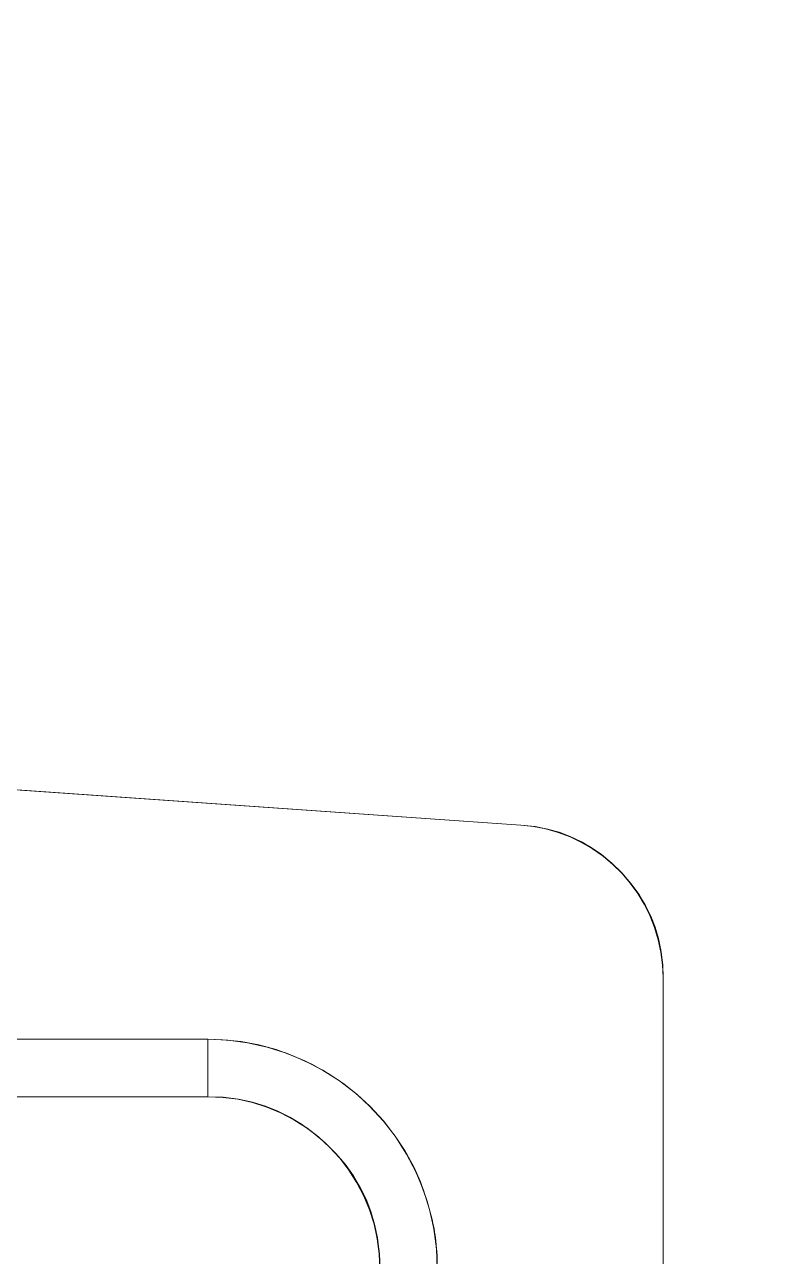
# Model space of a CAD drawing. Header units: millimetres. Extents: x -5968 to 8419, y -11886 to 221.
# Drawn here: x -5576 to -5566.09, y -11249.1 to -11232.99 of the extents above; entities that cross this region are included whole.
import ezdxf

# ---------------------------------------------------------------- set-up
doc = ezdxf.new("R2010")
doc.units = ezdxf.units.MM
doc.header["$LTSCALE"] = 20
doc.layers.add('Beschläge', color=7, linetype='Continuous')
doc.layers.add('Innenausbau_Konstruktion', color=7, linetype='Continuous')

msp = doc.modelspace()

# ---------------------------------------------------------------- linework, layer by layer
at = {"layer": 'Beschläge', "color": 7, "linetype": 'Continuous', "lineweight": 9, "transparency": 33554687}
for points in [[(-5582.36, -11242.56, 3091.609), (-5569.52, -11243.458, 3091.609), (-5569.52, -11243.458, 3090.109), (-5582.36, -11242.56, 3090.109)], [(-5582.358, -11242.56, 3559.609), (-5569.518, -11243.458, 3559.609), (-5569.518, -11243.458, 3558.109), (-5582.358, -11242.56, 3558.109)], [(-5567.66, -11245.453, 3091.609), (-5567.66, -11253.067, 3091.609), (-5567.66, -11253.067, 3090.109), (-5567.66, -11245.453, 3090.109)], [(-5567.658, -11245.453, 3559.609), (-5567.658, -11253.067, 3559.609), (-5567.658, -11253.067, 3558.109), (-5567.658, -11245.453, 3558.109)], [(-5573.61, -11246.26, 3090.109), (-5573.61, -11247.01, 3090.859), (-5576.11, -11247.01, 3090.859), (-5576.11, -11246.26, 3090.109)], [(-5573.608, -11246.26, 3558.109), (-5573.608, -11247.01, 3558.859), (-5576.108, -11247.01, 3558.859), (-5576.108, -11246.26, 3558.109)], [(-5573.61, -11247.01, 3090.859), (-5573.61, -11247.01, 3091.609), (-5576.11, -11247.01, 3091.609), (-5576.11, -11247.01, 3090.859)], [(-5573.608, -11247.01, 3558.859), (-5573.608, -11247.01, 3559.609), (-5576.108, -11247.01, 3559.609), (-5576.108, -11247.01, 3558.859)]]:
    msp.add_3dface(points, dxfattribs=at)
for points, invisible_edges in [([(-5573.61, -11246.26, 3090.109), (-5576.11, -11246.26, 3090.109), (-5582.36, -11242.56, 3090.109), (-5569.52, -11243.458, 3090.109)], 10), ([(-5569.52, -11243.458, 3091.609), (-5582.36, -11242.56, 3091.609), (-5576.171, -11247.011, 3091.609), (-5576.11, -11247.01, 3091.609)], 10), ([(-5573.608, -11246.26, 3558.109), (-5576.108, -11246.26, 3558.109), (-5582.358, -11242.56, 3558.109), (-5569.518, -11243.458, 3558.109)], 10), ([(-5569.518, -11243.458, 3559.609), (-5582.358, -11242.56, 3559.609), (-5576.169, -11247.011, 3559.609), (-5576.108, -11247.01, 3559.609)], 10), ([(-5576.11, -11247.01, 3091.609), (-5573.61, -11247.01, 3091.609), (-5569.52, -11243.458, 3091.609)], 10), ([(-5576.108, -11247.01, 3559.609), (-5573.608, -11247.01, 3559.609), (-5569.518, -11243.458, 3559.609)], 10), ([(-5569.52, -11243.458, 3090.109), (-5573.419, -11246.266, 3090.109), (-5573.61, -11246.26, 3090.109)], 9), ([(-5573.61, -11247.01, 3091.609), (-5573.409, -11247.018, 3091.609), (-5569.52, -11243.458, 3091.609)], 10), ([(-5569.518, -11243.458, 3558.109), (-5573.417, -11246.266, 3558.109), (-5573.608, -11246.26, 3558.109)], 9), ([(-5573.608, -11247.01, 3559.609), (-5573.407, -11247.018, 3559.609), (-5569.518, -11243.458, 3559.609)], 10), ([(-5569.52, -11243.458, 3090.109), (-5573.177, -11246.29, 3090.109), (-5573.419, -11246.266, 3090.109)], 9), ([(-5569.518, -11243.458, 3558.109), (-5573.175, -11246.29, 3558.109), (-5573.417, -11246.266, 3558.109)], 9), ([(-5573.409, -11247.018, 3091.609), (-5573.211, -11247.043, 3091.609), (-5569.52, -11243.458, 3091.609)], 10), ([(-5573.407, -11247.018, 3559.609), (-5573.209, -11247.043, 3559.609), (-5569.518, -11243.458, 3559.609)], 10), ([(-5569.52, -11243.458, 3091.609), (-5573.211, -11247.043, 3091.609), (-5573.029, -11247.082, 3091.609)], 9), ([(-5569.518, -11243.458, 3559.609), (-5573.209, -11247.043, 3559.609), (-5573.027, -11247.082, 3559.609)], 9), ([(-5569.52, -11243.458, 3090.109), (-5572.945, -11246.333, 3090.109), (-5573.177, -11246.29, 3090.109)], 9), ([(-5569.518, -11243.458, 3558.109), (-5572.943, -11246.333, 3558.109), (-5573.175, -11246.29, 3558.109)], 9), ([(-5569.52, -11243.458, 3091.609), (-5573.029, -11247.082, 3091.609), (-5572.858, -11247.135, 3091.609)], 9), ([(-5569.518, -11243.458, 3559.609), (-5573.027, -11247.082, 3559.609), (-5572.856, -11247.135, 3559.609)], 9), ([(-5569.52, -11243.458, 3090.109), (-5572.718, -11246.394, 3090.109), (-5572.945, -11246.333, 3090.109)], 9), ([(-5569.518, -11243.458, 3558.109), (-5572.716, -11246.394, 3558.109), (-5572.943, -11246.333, 3558.109)], 9), ([(-5569.52, -11243.458, 3091.609), (-5572.858, -11247.135, 3091.609), (-5572.695, -11247.2, 3091.609)], 9), ([(-5569.518, -11243.458, 3559.609), (-5572.856, -11247.135, 3559.609), (-5572.693, -11247.2, 3559.609)], 9), ([(-5572.485, -11246.479, 3090.109), (-5572.718, -11246.394, 3090.109), (-5569.52, -11243.458, 3090.109)], 10), ([(-5572.483, -11246.479, 3558.109), (-5572.716, -11246.394, 3558.109), (-5569.518, -11243.458, 3558.109)], 10), ([(-5569.52, -11243.458, 3091.609), (-5572.695, -11247.2, 3091.609), (-5572.538, -11247.278, 3091.609)], 9), ([(-5569.518, -11243.458, 3559.609), (-5572.693, -11247.2, 3559.609), (-5572.536, -11247.278, 3559.609)], 9), ([(-5569.52, -11243.458, 3091.609), (-5572.538, -11247.278, 3091.609), (-5572.385, -11247.371, 3091.609)], 9), ([(-5569.518, -11243.458, 3559.609), (-5572.536, -11247.278, 3559.609), (-5572.383, -11247.371, 3559.609)], 9), ([(-5572.244, -11246.59, 3090.109), (-5572.485, -11246.479, 3090.109), (-5569.52, -11243.458, 3090.109)], 10), ([(-5572.242, -11246.59, 3558.109), (-5572.483, -11246.479, 3558.109), (-5569.518, -11243.458, 3558.109)], 10), ([(-5569.334, -11243.479, 3091.609), (-5569.52, -11243.458, 3091.609), (-5572.385, -11247.371, 3091.609), (-5572.233, -11247.481, 3091.609)], 10), ([(-5569.332, -11243.479, 3559.609), (-5569.518, -11243.458, 3559.609), (-5572.383, -11247.371, 3559.609), (-5572.231, -11247.481, 3559.609)], 10), ([(-5569.52, -11243.458, 3090.109), (-5572.028, -11246.711, 3090.109), (-5572.244, -11246.59, 3090.109)], 9), ([(-5569.518, -11243.458, 3558.109), (-5572.026, -11246.711, 3558.109), (-5572.242, -11246.59, 3558.109)], 9), ([(-5572.233, -11247.481, 3091.609), (-5569.173, -11243.51, 3091.609), (-5569.334, -11243.479, 3091.609)], 9), ([(-5569.021, -11243.553, 3091.609), (-5569.173, -11243.51, 3091.609), (-5572.233, -11247.481, 3091.609), (-5572.081, -11247.61, 3091.609)], 10), ([(-5572.231, -11247.481, 3559.609), (-5569.171, -11243.51, 3559.609), (-5569.332, -11243.479, 3559.609)], 9), ([(-5569.019, -11243.553, 3559.609), (-5569.171, -11243.51, 3559.609), (-5572.231, -11247.481, 3559.609), (-5572.079, -11247.61, 3559.609)], 10), ([(-5568.876, -11243.607, 3091.609), (-5569.021, -11243.553, 3091.609), (-5572.081, -11247.61, 3091.609)], 10), ([(-5568.874, -11243.607, 3559.609), (-5569.019, -11243.553, 3559.609), (-5572.079, -11247.61, 3559.609)], 10), ([(-5569.52, -11243.458, 3090.109), (-5569.341, -11243.478, 3090.109), (-5571.832, -11246.842, 3090.109), (-5572.028, -11246.711, 3090.109)], 10), ([(-5569.518, -11243.458, 3558.109), (-5569.339, -11243.478, 3558.109), (-5571.83, -11246.842, 3558.109), (-5572.026, -11246.711, 3558.109)], 10), ([(-5571.653, -11246.984, 3090.109), (-5571.832, -11246.842, 3090.109), (-5569.341, -11243.478, 3090.109), (-5569.167, -11243.512, 3090.109)], 10), ([(-5571.651, -11246.984, 3558.109), (-5571.83, -11246.842, 3558.109), (-5569.339, -11243.478, 3558.109), (-5569.165, -11243.512, 3558.109)], 10), ([(-5569.167, -11243.512, 3090.109), (-5569.008, -11243.559, 3090.109), (-5571.653, -11246.984, 3090.109)], 10), ([(-5569.008, -11243.559, 3090.109), (-5568.86, -11243.616, 3090.109), (-5571.653, -11246.984, 3090.109)], 10), ([(-5569.165, -11243.512, 3558.109), (-5569.006, -11243.559, 3558.109), (-5571.651, -11246.984, 3558.109)], 10), ([(-5569.006, -11243.559, 3558.109), (-5568.858, -11243.616, 3558.109), (-5571.651, -11246.984, 3558.109)], 10), ([(-5569.52, -11243.458, 3091.609), (-5569.354, -11243.477, 3091.609), (-5569.354, -11243.477, 3090.109)], 10), ([(-5569.52, -11243.458, 3091.609), (-5569.354, -11243.477, 3090.109), (-5569.52, -11243.458, 3090.109)], 1), ([(-5569.518, -11243.458, 3559.609), (-5569.352, -11243.477, 3559.609), (-5569.352, -11243.477, 3558.109)], 10), ([(-5569.518, -11243.458, 3559.609), (-5569.352, -11243.477, 3558.109), (-5569.518, -11243.458, 3558.109)], 1), ([(-5569.354, -11243.477, 3091.609), (-5569.191, -11243.509, 3091.609), (-5569.191, -11243.509, 3090.109)], 10), ([(-5569.354, -11243.477, 3091.609), (-5569.191, -11243.509, 3090.109), (-5569.354, -11243.477, 3090.109)], 9), ([(-5569.352, -11243.477, 3559.609), (-5569.189, -11243.509, 3559.609), (-5569.189, -11243.509, 3558.109)], 10), ([(-5569.352, -11243.477, 3559.609), (-5569.189, -11243.509, 3558.109), (-5569.352, -11243.477, 3558.109)], 9), ([(-5569.191, -11243.509, 3091.609), (-5569.03, -11243.555, 3091.609), (-5569.03, -11243.555, 3090.109)], 10), ([(-5569.191, -11243.509, 3091.609), (-5569.03, -11243.555, 3090.109), (-5569.191, -11243.509, 3090.109)], 9), ([(-5569.189, -11243.509, 3559.609), (-5569.028, -11243.555, 3559.609), (-5569.028, -11243.555, 3558.109)], 10), ([(-5569.189, -11243.509, 3559.609), (-5569.028, -11243.555, 3558.109), (-5569.189, -11243.509, 3558.109)], 9), ([(-5569.03, -11243.555, 3091.609), (-5568.875, -11243.614, 3091.609), (-5568.875, -11243.614, 3090.109)], 10), ([(-5569.03, -11243.555, 3091.609), (-5568.875, -11243.614, 3090.109), (-5569.03, -11243.555, 3090.109)], 9), ([(-5569.028, -11243.555, 3559.609), (-5568.873, -11243.614, 3559.609), (-5568.873, -11243.614, 3558.109)], 10), ([(-5569.028, -11243.555, 3559.609), (-5568.873, -11243.614, 3558.109), (-5569.028, -11243.555, 3558.109)], 9), ([(-5572.081, -11247.61, 3091.609), (-5568.601, -11243.75, 3091.609), (-5568.737, -11243.672, 3091.609), (-5568.876, -11243.607, 3091.609)], 9), ([(-5568.466, -11243.843, 3091.609), (-5568.601, -11243.75, 3091.609), (-5572.081, -11247.61, 3091.609)], 10), ([(-5572.079, -11247.61, 3559.609), (-5568.599, -11243.75, 3559.609), (-5568.735, -11243.672, 3559.609), (-5568.874, -11243.607, 3559.609)], 9), ([(-5568.464, -11243.843, 3559.609), (-5568.599, -11243.75, 3559.609), (-5572.079, -11247.61, 3559.609)], 10), ([(-5568.86, -11243.616, 3090.109), (-5568.719, -11243.684, 3090.109), (-5571.653, -11246.984, 3090.109)], 10), ([(-5571.495, -11247.132, 3090.109), (-5571.653, -11246.984, 3090.109), (-5568.719, -11243.684, 3090.109), (-5568.585, -11243.763, 3090.109)], 10), ([(-5568.858, -11243.616, 3558.109), (-5568.717, -11243.684, 3558.109), (-5571.651, -11246.984, 3558.109)], 10), ([(-5571.493, -11247.132, 3558.109), (-5571.651, -11246.984, 3558.109), (-5568.717, -11243.684, 3558.109), (-5568.583, -11243.763, 3558.109)], 10), ([(-5568.875, -11243.614, 3091.609), (-5568.724, -11243.686, 3091.609), (-5568.724, -11243.686, 3090.109)], 10), ([(-5568.875, -11243.614, 3091.609), (-5568.724, -11243.686, 3090.109), (-5568.875, -11243.614, 3090.109)], 9), ([(-5568.873, -11243.614, 3559.609), (-5568.722, -11243.686, 3559.609), (-5568.722, -11243.686, 3558.109)], 10), ([(-5568.873, -11243.614, 3559.609), (-5568.722, -11243.686, 3558.109), (-5568.873, -11243.614, 3558.109)], 9), ([(-5568.724, -11243.686, 3091.609), (-5568.58, -11243.77, 3091.609), (-5568.58, -11243.77, 3090.109)], 10), ([(-5568.724, -11243.686, 3091.609), (-5568.58, -11243.77, 3090.109), (-5568.724, -11243.686, 3090.109)], 9), ([(-5568.722, -11243.686, 3559.609), (-5568.578, -11243.77, 3559.609), (-5568.578, -11243.77, 3558.109)], 10), ([(-5568.722, -11243.686, 3559.609), (-5568.578, -11243.77, 3558.109), (-5568.722, -11243.686, 3558.109)], 9), ([(-5572.081, -11247.61, 3091.609), (-5568.2, -11244.085, 3091.609), (-5568.332, -11243.955, 3091.609), (-5568.466, -11243.843, 3091.609)], 9), ([(-5572.079, -11247.61, 3559.609), (-5568.198, -11244.085, 3559.609), (-5568.33, -11243.955, 3559.609), (-5568.464, -11243.843, 3559.609)], 9), ([(-5568.585, -11243.763, 3090.109), (-5568.454, -11243.855, 3090.109), (-5571.495, -11247.132, 3090.109)], 10), ([(-5568.454, -11243.855, 3090.109), (-5568.326, -11243.962, 3090.109), (-5571.495, -11247.132, 3090.109)], 10), ([(-5568.583, -11243.763, 3558.109), (-5568.452, -11243.855, 3558.109), (-5571.493, -11247.132, 3558.109)], 10), ([(-5568.452, -11243.855, 3558.109), (-5568.324, -11243.962, 3558.109), (-5571.493, -11247.132, 3558.109)], 10), ([(-5568.58, -11243.77, 3091.609), (-5568.444, -11243.865, 3091.609), (-5568.444, -11243.865, 3090.109)], 10), ([(-5568.58, -11243.77, 3091.609), (-5568.444, -11243.865, 3090.109), (-5568.58, -11243.77, 3090.109)], 9), ([(-5568.578, -11243.77, 3559.609), (-5568.442, -11243.865, 3559.609), (-5568.442, -11243.865, 3558.109)], 10), ([(-5568.578, -11243.77, 3559.609), (-5568.442, -11243.865, 3558.109), (-5568.578, -11243.77, 3558.109)], 9), ([(-5568.444, -11243.865, 3091.609), (-5568.316, -11243.972, 3091.609), (-5568.316, -11243.972, 3090.109)], 10), ([(-5568.444, -11243.865, 3091.609), (-5568.316, -11243.972, 3090.109), (-5568.444, -11243.865, 3090.109)], 9), ([(-5568.442, -11243.865, 3559.609), (-5568.314, -11243.972, 3559.609), (-5568.314, -11243.972, 3558.109)], 10), ([(-5568.442, -11243.865, 3559.609), (-5568.314, -11243.972, 3558.109), (-5568.442, -11243.865, 3558.109)], 9), ([(-5571.495, -11247.132, 3090.109), (-5568.326, -11243.962, 3090.109), (-5568.199, -11244.087, 3090.109)], 9), ([(-5571.493, -11247.132, 3558.109), (-5568.324, -11243.962, 3558.109), (-5568.197, -11244.087, 3558.109)], 9), ([(-5568.316, -11243.972, 3091.609), (-5568.197, -11244.089, 3091.609), (-5568.197, -11244.089, 3090.109)], 10), ([(-5568.316, -11243.972, 3091.609), (-5568.197, -11244.089, 3090.109), (-5568.316, -11243.972, 3090.109)], 9), ([(-5568.314, -11243.972, 3559.609), (-5568.195, -11244.089, 3559.609), (-5568.195, -11244.089, 3558.109)], 10), ([(-5568.314, -11243.972, 3559.609), (-5568.195, -11244.089, 3558.109), (-5568.314, -11243.972, 3558.109)], 9), ([(-5572.081, -11247.61, 3091.609), (-5571.933, -11247.758, 3091.609), (-5568.084, -11244.221, 3091.609), (-5568.2, -11244.085, 3091.609)], 10), ([(-5572.079, -11247.61, 3559.609), (-5571.931, -11247.758, 3559.609), (-5568.082, -11244.221, 3559.609), (-5568.198, -11244.085, 3559.609)], 10), ([(-5567.986, -11244.356, 3091.609), (-5568.084, -11244.221, 3091.609), (-5571.933, -11247.758, 3091.609)], 10), ([(-5567.984, -11244.356, 3559.609), (-5568.082, -11244.221, 3559.609), (-5571.931, -11247.758, 3559.609)], 10), ([(-5571.495, -11247.132, 3090.109), (-5568.199, -11244.087, 3090.109), (-5568.078, -11244.226, 3090.109)], 9), ([(-5571.495, -11247.132, 3090.109), (-5568.078, -11244.226, 3090.109), (-5567.975, -11244.368, 3090.109)], 9), ([(-5571.493, -11247.132, 3558.109), (-5568.197, -11244.087, 3558.109), (-5568.076, -11244.226, 3558.109)], 9), ([(-5571.493, -11247.132, 3558.109), (-5568.076, -11244.226, 3558.109), (-5567.973, -11244.368, 3558.109)], 9), ([(-5568.197, -11244.089, 3091.609), (-5568.088, -11244.216, 3091.609), (-5568.088, -11244.216, 3090.109)], 10), ([(-5568.197, -11244.089, 3091.609), (-5568.088, -11244.216, 3090.109), (-5568.197, -11244.089, 3090.109)], 9), ([(-5568.195, -11244.089, 3559.609), (-5568.086, -11244.216, 3559.609), (-5568.086, -11244.216, 3558.109)], 10), ([(-5568.195, -11244.089, 3559.609), (-5568.086, -11244.216, 3558.109), (-5568.195, -11244.089, 3558.109)], 9), ([(-5568.088, -11244.216, 3091.609), (-5567.991, -11244.351, 3091.609), (-5567.991, -11244.351, 3090.109)], 10), ([(-5568.088, -11244.216, 3091.609), (-5567.991, -11244.351, 3090.109), (-5568.088, -11244.216, 3090.109)], 9), ([(-5568.086, -11244.216, 3559.609), (-5567.989, -11244.351, 3559.609), (-5567.989, -11244.351, 3558.109)], 10), ([(-5568.086, -11244.216, 3559.609), (-5567.989, -11244.351, 3558.109), (-5568.086, -11244.216, 3558.109)], 9), ([(-5567.902, -11244.492, 3091.609), (-5567.986, -11244.356, 3091.609), (-5571.933, -11247.758, 3091.609)], 10), ([(-5567.9, -11244.492, 3559.609), (-5567.984, -11244.356, 3559.609), (-5571.931, -11247.758, 3559.609)], 10), ([(-5567.975, -11244.368, 3090.109), (-5567.891, -11244.509, 3090.109), (-5571.315, -11247.329, 3090.109), (-5571.495, -11247.132, 3090.109)], 10), ([(-5567.973, -11244.368, 3558.109), (-5567.889, -11244.509, 3558.109), (-5571.313, -11247.329, 3558.109), (-5571.493, -11247.132, 3558.109)], 10), ([(-5567.991, -11244.351, 3091.609), (-5567.905, -11244.494, 3091.609), (-5567.905, -11244.494, 3090.109)], 10), ([(-5567.991, -11244.351, 3091.609), (-5567.905, -11244.494, 3090.109), (-5567.991, -11244.351, 3090.109)], 9), ([(-5567.989, -11244.351, 3559.609), (-5567.903, -11244.494, 3559.609), (-5567.903, -11244.494, 3558.109)], 10), ([(-5567.989, -11244.351, 3559.609), (-5567.903, -11244.494, 3558.109), (-5567.989, -11244.351, 3558.109)], 9), ([(-5567.832, -11244.632, 3091.609), (-5567.902, -11244.492, 3091.609), (-5571.933, -11247.758, 3091.609)], 10), ([(-5567.83, -11244.632, 3559.609), (-5567.9, -11244.492, 3559.609), (-5571.931, -11247.758, 3559.609)], 10), ([(-5571.315, -11247.329, 3090.109), (-5567.891, -11244.509, 3090.109), (-5567.821, -11244.65, 3090.109), (-5567.765, -11244.793, 3090.109)], 9), ([(-5571.313, -11247.329, 3558.109), (-5567.889, -11244.509, 3558.109), (-5567.819, -11244.65, 3558.109), (-5567.763, -11244.793, 3558.109)], 9), ([(-5567.905, -11244.494, 3091.609), (-5567.831, -11244.643, 3091.609), (-5567.831, -11244.643, 3090.109)], 10), ([(-5567.905, -11244.494, 3091.609), (-5567.831, -11244.643, 3090.109), (-5567.905, -11244.494, 3090.109)], 9), ([(-5567.903, -11244.494, 3559.609), (-5567.829, -11244.643, 3559.609), (-5567.829, -11244.643, 3558.109)], 10), ([(-5567.903, -11244.494, 3559.609), (-5567.829, -11244.643, 3558.109), (-5567.903, -11244.494, 3558.109)], 9), ([(-5571.933, -11247.758, 3091.609), (-5571.817, -11247.894, 3091.609), (-5567.773, -11244.776, 3091.609), (-5567.832, -11244.632, 3091.609)], 10), ([(-5571.931, -11247.758, 3559.609), (-5571.815, -11247.894, 3559.609), (-5567.771, -11244.776, 3559.609), (-5567.83, -11244.632, 3559.609)], 10), ([(-5567.831, -11244.643, 3091.609), (-5567.77, -11244.798, 3091.609), (-5567.77, -11244.798, 3090.109)], 10), ([(-5567.831, -11244.643, 3091.609), (-5567.77, -11244.798, 3090.109), (-5567.831, -11244.643, 3090.109)], 9), ([(-5567.829, -11244.643, 3559.609), (-5567.768, -11244.798, 3559.609), (-5567.768, -11244.798, 3558.109)], 10), ([(-5567.829, -11244.643, 3559.609), (-5567.768, -11244.798, 3558.109), (-5567.829, -11244.643, 3558.109)], 9), ([(-5567.726, -11244.928, 3091.609), (-5567.773, -11244.776, 3091.609), (-5571.817, -11247.894, 3091.609)], 10), ([(-5567.724, -11244.928, 3559.609), (-5567.771, -11244.776, 3559.609), (-5571.815, -11247.894, 3559.609)], 10), ([(-5567.765, -11244.793, 3090.109), (-5567.721, -11244.941, 3090.109), (-5571.315, -11247.329, 3090.109)], 10), ([(-5567.763, -11244.793, 3558.109), (-5567.719, -11244.941, 3558.109), (-5571.313, -11247.329, 3558.109)], 10), ([(-5567.77, -11244.798, 3091.609), (-5567.722, -11244.958, 3091.609), (-5567.722, -11244.958, 3090.109)], 10), ([(-5567.77, -11244.798, 3091.609), (-5567.722, -11244.958, 3090.109), (-5567.77, -11244.798, 3090.109)], 9), ([(-5567.768, -11244.798, 3559.609), (-5567.72, -11244.958, 3559.609), (-5567.72, -11244.958, 3558.109)], 10), ([(-5567.768, -11244.798, 3559.609), (-5567.72, -11244.958, 3558.109), (-5567.768, -11244.798, 3558.109)], 9), ([(-5567.691, -11245.089, 3091.609), (-5567.726, -11244.928, 3091.609), (-5571.817, -11247.894, 3091.609)], 10), ([(-5567.689, -11245.089, 3559.609), (-5567.724, -11244.928, 3559.609), (-5571.815, -11247.894, 3559.609)], 10), ([(-5567.721, -11244.941, 3090.109), (-5567.689, -11245.095, 3090.109), (-5571.162, -11247.526, 3090.109), (-5571.315, -11247.329, 3090.109)], 10), ([(-5567.719, -11244.941, 3558.109), (-5567.687, -11245.095, 3558.109), (-5571.16, -11247.526, 3558.109), (-5571.313, -11247.329, 3558.109)], 10), ([(-5567.722, -11244.958, 3091.609), (-5567.687, -11245.121, 3091.609), (-5567.687, -11245.121, 3090.109)], 10), ([(-5567.722, -11244.958, 3091.609), (-5567.687, -11245.121, 3090.109), (-5567.722, -11244.958, 3090.109)], 9), ([(-5567.72, -11244.958, 3559.609), (-5567.685, -11245.121, 3559.609), (-5567.685, -11245.121, 3558.109)], 10), ([(-5567.72, -11244.958, 3559.609), (-5567.685, -11245.121, 3558.109), (-5567.72, -11244.958, 3558.109)], 9), ([(-5567.668, -11245.264, 3091.609), (-5567.691, -11245.089, 3091.609), (-5571.817, -11247.894, 3091.609)], 10), ([(-5567.666, -11245.264, 3559.609), (-5567.689, -11245.089, 3559.609), (-5571.815, -11247.894, 3559.609)], 10), ([(-5571.162, -11247.526, 3090.109), (-5567.689, -11245.095, 3090.109), (-5567.668, -11245.258, 3090.109), (-5567.66, -11245.433, 3090.109)], 9), ([(-5571.16, -11247.526, 3558.109), (-5567.687, -11245.095, 3558.109), (-5567.666, -11245.258, 3558.109), (-5567.658, -11245.433, 3558.109)], 9), ([(-5567.687, -11245.121, 3091.609), (-5567.667, -11245.287, 3091.609), (-5567.667, -11245.287, 3090.109)], 10), ([(-5567.687, -11245.121, 3091.609), (-5567.667, -11245.287, 3090.109), (-5567.687, -11245.121, 3090.109)], 9), ([(-5567.685, -11245.121, 3559.609), (-5567.665, -11245.287, 3559.609), (-5567.665, -11245.287, 3558.109)], 10), ([(-5567.685, -11245.121, 3559.609), (-5567.665, -11245.287, 3558.109), (-5567.685, -11245.121, 3558.109)], 9), ([(-5571.817, -11247.894, 3091.609), (-5571.709, -11248.044, 3091.609), (-5567.66, -11245.453, 3091.609), (-5567.668, -11245.264, 3091.609)], 10), ([(-5571.815, -11247.894, 3559.609), (-5571.707, -11248.044, 3559.609), (-5567.658, -11245.453, 3559.609), (-5567.666, -11245.264, 3559.609)], 10), ([(-5567.667, -11245.287, 3091.609), (-5567.66, -11245.453, 3091.609), (-5567.66, -11245.453, 3090.109)], 8), ([(-5567.667, -11245.287, 3091.609), (-5567.66, -11245.453, 3090.109), (-5567.667, -11245.287, 3090.109)], 9), ([(-5567.665, -11245.287, 3559.609), (-5567.658, -11245.453, 3559.609), (-5567.658, -11245.453, 3558.109)], 8), ([(-5567.665, -11245.287, 3559.609), (-5567.658, -11245.453, 3558.109), (-5567.665, -11245.287, 3558.109)], 9), ([(-5567.66, -11245.453, 3091.609), (-5571.709, -11248.044, 3091.609), (-5571.619, -11248.196, 3091.609)], 9), ([(-5567.658, -11245.453, 3559.609), (-5571.707, -11248.044, 3559.609), (-5571.617, -11248.196, 3559.609)], 9), ([(-5567.66, -11245.453, 3091.609), (-5571.619, -11248.196, 3091.609), (-5571.543, -11248.351, 3091.609)], 9), ([(-5567.658, -11245.453, 3559.609), (-5571.617, -11248.196, 3559.609), (-5571.541, -11248.351, 3559.609)], 9), ([(-5567.66, -11245.453, 3091.609), (-5571.543, -11248.351, 3091.609), (-5571.481, -11248.511, 3091.609)], 9), ([(-5567.658, -11245.453, 3559.609), (-5571.541, -11248.351, 3559.609), (-5571.479, -11248.511, 3559.609)], 9), ([(-5567.66, -11245.453, 3091.609), (-5571.481, -11248.511, 3091.609), (-5571.431, -11248.679, 3091.609)], 9), ([(-5567.658, -11245.453, 3559.609), (-5571.479, -11248.511, 3559.609), (-5571.429, -11248.679, 3559.609)], 9), ([(-5567.66, -11245.453, 3091.609), (-5571.431, -11248.679, 3091.609), (-5571.394, -11248.856, 3091.609)], 9), ([(-5567.658, -11245.453, 3559.609), (-5571.429, -11248.679, 3559.609), (-5571.392, -11248.856, 3559.609)], 9), ([(-5567.66, -11245.453, 3091.609), (-5571.394, -11248.856, 3091.609), (-5571.37, -11249.047, 3091.609)], 9), ([(-5567.658, -11245.453, 3559.609), (-5571.392, -11248.856, 3559.609), (-5571.368, -11249.047, 3559.609)], 9), ([(-5571.37, -11249.047, 3091.609), (-5571.36, -11249.254, 3091.609), (-5567.66, -11245.453, 3091.609)], 10), ([(-5571.368, -11249.047, 3559.609), (-5571.358, -11249.254, 3559.609), (-5567.658, -11245.453, 3559.609)], 10), ([(-5567.66, -11253.067, 3091.609), (-5567.66, -11245.453, 3091.609), (-5571.36, -11249.254, 3091.609), (-5571.365, -11249.441, 3091.609)], 10), ([(-5567.658, -11253.067, 3559.609), (-5567.658, -11245.453, 3559.609), (-5571.358, -11249.254, 3559.609), (-5571.363, -11249.441, 3559.609)], 10), ([(-5567.66, -11245.433, 3090.109), (-5567.66, -11245.453, 3090.109), (-5571.031, -11247.724, 3090.109), (-5571.162, -11247.526, 3090.109)], 10), ([(-5567.658, -11245.433, 3558.109), (-5567.658, -11245.453, 3558.109), (-5571.029, -11247.724, 3558.109), (-5571.16, -11247.526, 3558.109)], 10), ([(-5570.921, -11247.926, 3090.109), (-5571.031, -11247.724, 3090.109), (-5567.66, -11245.453, 3090.109)], 10), ([(-5570.919, -11247.926, 3558.109), (-5571.029, -11247.724, 3558.109), (-5567.658, -11245.453, 3558.109)], 10), ([(-5567.66, -11245.453, 3090.109), (-5570.833, -11248.124, 3090.109), (-5570.921, -11247.926, 3090.109)], 9), ([(-5567.658, -11245.453, 3558.109), (-5570.831, -11248.124, 3558.109), (-5570.919, -11247.926, 3558.109)], 9), ([(-5570.744, -11248.377, 3090.109), (-5570.833, -11248.124, 3090.109), (-5567.66, -11245.453, 3090.109)], 10), ([(-5570.742, -11248.377, 3558.109), (-5570.831, -11248.124, 3558.109), (-5567.658, -11245.453, 3558.109)], 10), ([(-5567.66, -11245.453, 3090.109), (-5570.679, -11248.618, 3090.109), (-5570.744, -11248.377, 3090.109)], 9), ([(-5567.658, -11245.453, 3558.109), (-5570.677, -11248.618, 3558.109), (-5570.742, -11248.377, 3558.109)], 9), ([(-5567.66, -11245.453, 3090.109), (-5570.637, -11248.851, 3090.109), (-5570.679, -11248.618, 3090.109)], 9), ([(-5567.658, -11245.453, 3558.109), (-5570.635, -11248.851, 3558.109), (-5570.677, -11248.618, 3558.109)], 9), ([(-5567.66, -11245.453, 3090.109), (-5570.614, -11249.086, 3090.109), (-5570.637, -11248.851, 3090.109)], 9), ([(-5567.658, -11245.453, 3558.109), (-5570.612, -11249.086, 3558.109), (-5570.635, -11248.851, 3558.109)], 9), ([(-5570.61, -11249.311, 3090.109), (-5570.614, -11249.086, 3090.109), (-5567.66, -11245.453, 3090.109), (-5567.66, -11253.067, 3090.109)], 10), ([(-5570.608, -11249.311, 3558.109), (-5570.612, -11249.086, 3558.109), (-5567.658, -11245.453, 3558.109), (-5567.658, -11253.067, 3558.109)], 10), ([(-5573.61, -11247.01, 3090.859), (-5573.61, -11246.26, 3090.109), (-5573.348, -11246.272, 3090.109)], 8), ([(-5573.61, -11247.01, 3090.859), (-5573.348, -11246.272, 3090.109), (-5573.413, -11247.019, 3090.859)], 3), ([(-5573.608, -11247.01, 3558.859), (-5573.608, -11246.26, 3558.109), (-5573.346, -11246.272, 3558.109)], 8), ([(-5573.608, -11247.01, 3558.859), (-5573.346, -11246.272, 3558.109), (-5573.411, -11247.019, 3558.859)], 3), ([(-5573.413, -11247.019, 3090.859), (-5573.348, -11246.272, 3090.109), (-5573.089, -11246.306, 3090.109)], 9), ([(-5573.413, -11247.019, 3090.859), (-5573.089, -11246.306, 3090.109), (-5573.219, -11247.044, 3090.859)], 3), ([(-5573.411, -11247.019, 3558.859), (-5573.346, -11246.272, 3558.109), (-5573.087, -11246.306, 3558.109)], 9), ([(-5573.411, -11247.019, 3558.859), (-5573.087, -11246.306, 3558.109), (-5573.217, -11247.044, 3558.859)], 3), ([(-5573.219, -11247.044, 3090.859), (-5573.089, -11246.306, 3090.109), (-5572.833, -11246.363, 3090.109)], 9), ([(-5573.217, -11247.044, 3558.859), (-5573.087, -11246.306, 3558.109), (-5572.831, -11246.363, 3558.109)], 9), ([(-5573.219, -11247.044, 3090.859), (-5572.833, -11246.363, 3090.109), (-5573.027, -11247.087, 3090.859)], 3), ([(-5573.217, -11247.044, 3558.859), (-5572.831, -11246.363, 3558.109), (-5573.025, -11247.087, 3558.859)], 3), ([(-5573.027, -11247.087, 3090.859), (-5572.833, -11246.363, 3090.109), (-5572.584, -11246.441, 3090.109)], 9), ([(-5573.027, -11247.087, 3090.859), (-5572.584, -11246.441, 3090.109), (-5572.84, -11247.146, 3090.859)], 3), ([(-5573.025, -11247.087, 3558.859), (-5572.831, -11246.363, 3558.109), (-5572.582, -11246.441, 3558.109)], 9), ([(-5573.025, -11247.087, 3558.859), (-5572.582, -11246.441, 3558.109), (-5572.838, -11247.146, 3558.859)], 3), ([(-5572.84, -11247.146, 3090.859), (-5572.584, -11246.441, 3090.109), (-5572.342, -11246.541, 3090.109)], 9), ([(-5572.838, -11247.146, 3558.859), (-5572.582, -11246.441, 3558.109), (-5572.34, -11246.541, 3558.109)], 9), ([(-5572.84, -11247.146, 3090.859), (-5572.342, -11246.541, 3090.109), (-5572.659, -11247.221, 3090.859)], 3), ([(-5572.838, -11247.146, 3558.859), (-5572.34, -11246.541, 3558.109), (-5572.657, -11247.221, 3558.859)], 3), ([(-5572.659, -11247.221, 3090.859), (-5572.342, -11246.541, 3090.109), (-5572.11, -11246.662, 3090.109)], 9), ([(-5572.657, -11247.221, 3558.859), (-5572.34, -11246.541, 3558.109), (-5572.108, -11246.662, 3558.109)], 9), ([(-5572.659, -11247.221, 3090.859), (-5572.11, -11246.662, 3090.109), (-5572.485, -11247.312, 3090.859)], 3), ([(-5572.657, -11247.221, 3558.859), (-5572.108, -11246.662, 3558.109), (-5572.483, -11247.312, 3558.859)], 3), ([(-5572.485, -11247.312, 3090.859), (-5572.11, -11246.662, 3090.109), (-5571.889, -11246.803, 3090.109)], 9), ([(-5572.485, -11247.312, 3090.859), (-5571.889, -11246.803, 3090.109), (-5572.319, -11247.417, 3090.859)], 3), ([(-5572.483, -11247.312, 3558.859), (-5572.108, -11246.662, 3558.109), (-5571.887, -11246.803, 3558.109)], 9), ([(-5572.483, -11247.312, 3558.859), (-5571.887, -11246.803, 3558.109), (-5572.317, -11247.417, 3558.859)], 3), ([(-5572.319, -11247.417, 3090.859), (-5571.889, -11246.803, 3090.109), (-5571.681, -11246.962, 3090.109)], 9), ([(-5572.317, -11247.417, 3558.859), (-5571.887, -11246.803, 3558.109), (-5571.679, -11246.962, 3558.109)], 9), ([(-5572.319, -11247.417, 3090.859), (-5571.681, -11246.962, 3090.109), (-5572.163, -11247.537, 3090.859)], 3), ([(-5572.317, -11247.417, 3558.859), (-5571.679, -11246.962, 3558.109), (-5572.161, -11247.537, 3558.859)], 3), ([(-5572.163, -11247.537, 3090.859), (-5571.681, -11246.962, 3090.109), (-5571.488, -11247.139, 3090.109)], 9), ([(-5572.161, -11247.537, 3558.859), (-5571.679, -11246.962, 3558.109), (-5571.486, -11247.139, 3558.109)], 9), ([(-5573.61, -11247.01, 3091.609), (-5573.413, -11247.019, 3090.859), (-5573.413, -11247.019, 3091.609)], 3), ([(-5573.61, -11247.01, 3091.609), (-5573.61, -11247.01, 3090.859), (-5573.413, -11247.019, 3090.859)], 8), ([(-5573.608, -11247.01, 3559.609), (-5573.411, -11247.019, 3558.859), (-5573.411, -11247.019, 3559.609)], 3), ([(-5573.608, -11247.01, 3559.609), (-5573.608, -11247.01, 3558.859), (-5573.411, -11247.019, 3558.859)], 8), ([(-5573.413, -11247.019, 3091.609), (-5573.219, -11247.044, 3090.859), (-5573.219, -11247.044, 3091.609)], 3), ([(-5573.413, -11247.019, 3091.609), (-5573.413, -11247.019, 3090.859), (-5573.219, -11247.044, 3090.859)], 9), ([(-5573.411, -11247.019, 3559.609), (-5573.217, -11247.044, 3558.859), (-5573.217, -11247.044, 3559.609)], 3), ([(-5573.411, -11247.019, 3559.609), (-5573.411, -11247.019, 3558.859), (-5573.217, -11247.044, 3558.859)], 9), ([(-5573.219, -11247.044, 3091.609), (-5573.027, -11247.087, 3090.859), (-5573.027, -11247.087, 3091.609)], 3), ([(-5573.219, -11247.044, 3091.609), (-5573.219, -11247.044, 3090.859), (-5573.027, -11247.087, 3090.859)], 9), ([(-5573.217, -11247.044, 3559.609), (-5573.025, -11247.087, 3558.859), (-5573.025, -11247.087, 3559.609)], 3), ([(-5573.217, -11247.044, 3559.609), (-5573.217, -11247.044, 3558.859), (-5573.025, -11247.087, 3558.859)], 9), ([(-5573.027, -11247.087, 3091.609), (-5572.84, -11247.146, 3090.859), (-5572.84, -11247.146, 3091.609)], 3), ([(-5573.027, -11247.087, 3091.609), (-5573.027, -11247.087, 3090.859), (-5572.84, -11247.146, 3090.859)], 9), ([(-5573.025, -11247.087, 3559.609), (-5572.838, -11247.146, 3558.859), (-5572.838, -11247.146, 3559.609)], 3), ([(-5573.025, -11247.087, 3559.609), (-5573.025, -11247.087, 3558.859), (-5572.838, -11247.146, 3558.859)], 9), ([(-5572.84, -11247.146, 3091.609), (-5572.659, -11247.221, 3090.859), (-5572.659, -11247.221, 3091.609)], 3), ([(-5572.84, -11247.146, 3091.609), (-5572.84, -11247.146, 3090.859), (-5572.659, -11247.221, 3090.859)], 9), ([(-5572.838, -11247.146, 3559.609), (-5572.657, -11247.221, 3558.859), (-5572.657, -11247.221, 3559.609)], 3), ([(-5572.838, -11247.146, 3559.609), (-5572.838, -11247.146, 3558.859), (-5572.657, -11247.221, 3558.859)], 9), ([(-5572.659, -11247.221, 3091.609), (-5572.485, -11247.312, 3090.859), (-5572.485, -11247.312, 3091.609)], 3), ([(-5572.659, -11247.221, 3091.609), (-5572.659, -11247.221, 3090.859), (-5572.485, -11247.312, 3090.859)], 9), ([(-5572.657, -11247.221, 3559.609), (-5572.483, -11247.312, 3558.859), (-5572.483, -11247.312, 3559.609)], 3), ([(-5572.657, -11247.221, 3559.609), (-5572.657, -11247.221, 3558.859), (-5572.483, -11247.312, 3558.859)], 9), ([(-5572.163, -11247.537, 3090.859), (-5571.488, -11247.139, 3090.109), (-5572.019, -11247.669, 3090.859)], 3), ([(-5572.161, -11247.537, 3558.859), (-5571.486, -11247.139, 3558.109), (-5572.017, -11247.669, 3558.859)], 3), ([(-5572.019, -11247.669, 3090.859), (-5571.488, -11247.139, 3090.109), (-5571.311, -11247.332, 3090.109)], 9), ([(-5572.017, -11247.669, 3558.859), (-5571.486, -11247.139, 3558.109), (-5571.309, -11247.332, 3558.109)], 9), ([(-5572.485, -11247.312, 3091.609), (-5572.319, -11247.417, 3090.859), (-5572.319, -11247.417, 3091.609)], 3), ([(-5572.485, -11247.312, 3091.609), (-5572.485, -11247.312, 3090.859), (-5572.319, -11247.417, 3090.859)], 9), ([(-5572.483, -11247.312, 3559.609), (-5572.317, -11247.417, 3558.859), (-5572.317, -11247.417, 3559.609)], 3), ([(-5572.483, -11247.312, 3559.609), (-5572.483, -11247.312, 3558.859), (-5572.317, -11247.417, 3558.859)], 9), ([(-5572.319, -11247.417, 3091.609), (-5572.163, -11247.537, 3090.859), (-5572.163, -11247.537, 3091.609)], 3), ([(-5572.319, -11247.417, 3091.609), (-5572.319, -11247.417, 3090.859), (-5572.163, -11247.537, 3090.859)], 9), ([(-5572.317, -11247.417, 3559.609), (-5572.161, -11247.537, 3558.859), (-5572.161, -11247.537, 3559.609)], 3), ([(-5572.317, -11247.417, 3559.609), (-5572.317, -11247.417, 3558.859), (-5572.161, -11247.537, 3558.859)], 9), ([(-5572.019, -11247.669, 3090.859), (-5571.311, -11247.332, 3090.109), (-5571.886, -11247.814, 3090.859)], 3), ([(-5572.017, -11247.669, 3558.859), (-5571.309, -11247.332, 3558.109), (-5571.884, -11247.814, 3558.859)], 3), ([(-5571.886, -11247.814, 3090.859), (-5571.311, -11247.332, 3090.109), (-5571.152, -11247.54, 3090.109)], 9), ([(-5571.884, -11247.814, 3558.859), (-5571.309, -11247.332, 3558.109), (-5571.15, -11247.54, 3558.109)], 9), ([(-5572.163, -11247.537, 3091.609), (-5572.019, -11247.669, 3090.859), (-5572.019, -11247.669, 3091.609)], 3), ([(-5572.163, -11247.537, 3091.609), (-5572.163, -11247.537, 3090.859), (-5572.019, -11247.669, 3090.859)], 9), ([(-5572.161, -11247.537, 3559.609), (-5572.017, -11247.669, 3558.859), (-5572.017, -11247.669, 3559.609)], 3), ([(-5572.161, -11247.537, 3559.609), (-5572.161, -11247.537, 3558.859), (-5572.017, -11247.669, 3558.859)], 9), ([(-5571.886, -11247.814, 3090.859), (-5571.152, -11247.54, 3090.109), (-5571.766, -11247.97, 3090.859)], 3), ([(-5571.884, -11247.814, 3558.859), (-5571.15, -11247.54, 3558.109), (-5571.764, -11247.97, 3558.859)], 3), ([(-5571.766, -11247.97, 3090.859), (-5571.152, -11247.54, 3090.109), (-5571.012, -11247.76, 3090.109)], 9), ([(-5571.764, -11247.97, 3558.859), (-5571.15, -11247.54, 3558.109), (-5571.01, -11247.76, 3558.109)], 9), ([(-5572.019, -11247.669, 3091.609), (-5571.886, -11247.814, 3090.859), (-5571.886, -11247.814, 3091.609)], 3), ([(-5572.019, -11247.669, 3091.609), (-5572.019, -11247.669, 3090.859), (-5571.886, -11247.814, 3090.859)], 9), ([(-5572.017, -11247.669, 3559.609), (-5571.884, -11247.814, 3558.859), (-5571.884, -11247.814, 3559.609)], 3), ([(-5572.017, -11247.669, 3559.609), (-5572.017, -11247.669, 3558.859), (-5571.884, -11247.814, 3558.859)], 9), ([(-5571.766, -11247.97, 3090.859), (-5571.012, -11247.76, 3090.109), (-5571.661, -11248.135, 3090.859)], 3), ([(-5571.764, -11247.97, 3558.859), (-5571.01, -11247.76, 3558.109), (-5571.659, -11248.135, 3558.859)], 3), ([(-5571.661, -11248.135, 3090.859), (-5571.012, -11247.76, 3090.109), (-5570.891, -11247.992, 3090.109)], 9), ([(-5571.659, -11248.135, 3558.859), (-5571.01, -11247.76, 3558.109), (-5570.889, -11247.992, 3558.109)], 9), ([(-5571.886, -11247.814, 3091.609), (-5571.766, -11247.97, 3090.859), (-5571.766, -11247.97, 3091.609)], 3), ([(-5571.886, -11247.814, 3091.609), (-5571.886, -11247.814, 3090.859), (-5571.766, -11247.97, 3090.859)], 9), ([(-5571.884, -11247.814, 3559.609), (-5571.764, -11247.97, 3558.859), (-5571.764, -11247.97, 3559.609)], 3), ([(-5571.884, -11247.814, 3559.609), (-5571.884, -11247.814, 3558.859), (-5571.764, -11247.97, 3558.859)], 9), ([(-5571.766, -11247.97, 3091.609), (-5571.661, -11248.135, 3090.859), (-5571.661, -11248.135, 3091.609)], 3), ([(-5571.766, -11247.97, 3091.609), (-5571.766, -11247.97, 3090.859), (-5571.661, -11248.135, 3090.859)], 9), ([(-5571.764, -11247.97, 3559.609), (-5571.659, -11248.135, 3558.859), (-5571.659, -11248.135, 3559.609)], 3), ([(-5571.764, -11247.97, 3559.609), (-5571.764, -11247.97, 3558.859), (-5571.659, -11248.135, 3558.859)], 9), ([(-5571.661, -11248.135, 3090.859), (-5570.891, -11247.992, 3090.109), (-5571.57, -11248.309, 3090.859)], 3), ([(-5571.659, -11248.135, 3558.859), (-5570.889, -11247.992, 3558.109), (-5571.568, -11248.309, 3558.859)], 3), ([(-5571.57, -11248.309, 3090.859), (-5570.891, -11247.992, 3090.109), (-5570.791, -11248.234, 3090.109)], 9), ([(-5571.568, -11248.309, 3558.859), (-5570.889, -11247.992, 3558.109), (-5570.789, -11248.234, 3558.109)], 9), ([(-5571.661, -11248.135, 3091.609), (-5571.57, -11248.309, 3090.859), (-5571.57, -11248.309, 3091.609)], 3), ([(-5571.661, -11248.135, 3091.609), (-5571.661, -11248.135, 3090.859), (-5571.57, -11248.309, 3090.859)], 9), ([(-5571.659, -11248.135, 3559.609), (-5571.568, -11248.309, 3558.859), (-5571.568, -11248.309, 3559.609)], 3), ([(-5571.659, -11248.135, 3559.609), (-5571.659, -11248.135, 3558.859), (-5571.568, -11248.309, 3558.859)], 9), ([(-5571.57, -11248.309, 3090.859), (-5570.791, -11248.234, 3090.109), (-5571.495, -11248.491, 3090.859)], 3), ([(-5571.568, -11248.309, 3558.859), (-5570.789, -11248.234, 3558.109), (-5571.493, -11248.491, 3558.859)], 3), ([(-5571.495, -11248.491, 3090.859), (-5570.791, -11248.234, 3090.109), (-5570.712, -11248.484, 3090.109)], 9), ([(-5571.493, -11248.491, 3558.859), (-5570.789, -11248.234, 3558.109), (-5570.71, -11248.484, 3558.109)], 9), ([(-5571.57, -11248.309, 3091.609), (-5571.495, -11248.491, 3090.859), (-5571.495, -11248.491, 3091.609)], 3), ([(-5571.57, -11248.309, 3091.609), (-5571.57, -11248.309, 3090.859), (-5571.495, -11248.491, 3090.859)], 9), ([(-5571.568, -11248.309, 3559.609), (-5571.493, -11248.491, 3558.859), (-5571.493, -11248.491, 3559.609)], 3), ([(-5571.568, -11248.309, 3559.609), (-5571.568, -11248.309, 3558.859), (-5571.493, -11248.491, 3558.859)], 9), ([(-5571.495, -11248.491, 3090.859), (-5570.712, -11248.484, 3090.109), (-5571.436, -11248.678, 3090.859)], 3), ([(-5571.495, -11248.491, 3091.609), (-5571.436, -11248.678, 3090.859), (-5571.436, -11248.678, 3091.609)], 3), ([(-5571.495, -11248.491, 3091.609), (-5571.495, -11248.491, 3090.859), (-5571.436, -11248.678, 3090.859)], 9), ([(-5571.493, -11248.491, 3558.859), (-5570.71, -11248.484, 3558.109), (-5571.434, -11248.678, 3558.859)], 3), ([(-5571.493, -11248.491, 3559.609), (-5571.434, -11248.678, 3558.859), (-5571.434, -11248.678, 3559.609)], 3), ([(-5571.493, -11248.491, 3559.609), (-5571.493, -11248.491, 3558.859), (-5571.434, -11248.678, 3558.859)], 9), ([(-5571.436, -11248.678, 3090.859), (-5570.712, -11248.484, 3090.109), (-5570.655, -11248.739, 3090.109)], 9), ([(-5571.434, -11248.678, 3558.859), (-5570.71, -11248.484, 3558.109), (-5570.653, -11248.739, 3558.109)], 9), ([(-5571.436, -11248.678, 3090.859), (-5570.655, -11248.739, 3090.109), (-5571.394, -11248.87, 3090.859)], 3), ([(-5571.436, -11248.678, 3091.609), (-5571.394, -11248.87, 3090.859), (-5571.394, -11248.87, 3091.609)], 3), ([(-5571.436, -11248.678, 3091.609), (-5571.436, -11248.678, 3090.859), (-5571.394, -11248.87, 3090.859)], 9), ([(-5571.434, -11248.678, 3558.859), (-5570.653, -11248.739, 3558.109), (-5571.392, -11248.87, 3558.859)], 3), ([(-5571.434, -11248.678, 3559.609), (-5571.392, -11248.87, 3558.859), (-5571.392, -11248.87, 3559.609)], 3), ([(-5571.434, -11248.678, 3559.609), (-5571.434, -11248.678, 3558.859), (-5571.392, -11248.87, 3558.859)], 9), ([(-5571.394, -11248.87, 3090.859), (-5570.655, -11248.739, 3090.109), (-5570.621, -11248.999, 3090.109)], 9), ([(-5571.392, -11248.87, 3558.859), (-5570.653, -11248.739, 3558.109), (-5570.619, -11248.999, 3558.109)], 9), ([(-5571.394, -11248.87, 3090.859), (-5570.621, -11248.999, 3090.109), (-5571.368, -11249.064, 3090.859)], 3), ([(-5571.394, -11248.87, 3091.609), (-5571.368, -11249.064, 3090.859), (-5571.368, -11249.064, 3091.609)], 3), ([(-5571.394, -11248.87, 3091.609), (-5571.394, -11248.87, 3090.859), (-5571.368, -11249.064, 3090.859)], 9), ([(-5571.392, -11248.87, 3558.859), (-5570.619, -11248.999, 3558.109), (-5571.366, -11249.064, 3558.859)], 3), ([(-5571.392, -11248.87, 3559.609), (-5571.366, -11249.064, 3558.859), (-5571.366, -11249.064, 3559.609)], 3), ([(-5571.392, -11248.87, 3559.609), (-5571.392, -11248.87, 3558.859), (-5571.366, -11249.064, 3558.859)], 9), ([(-5571.368, -11249.064, 3090.859), (-5570.621, -11248.999, 3090.109), (-5570.61, -11249.26, 3090.109)], 9), ([(-5571.368, -11249.064, 3090.859), (-5570.61, -11249.26, 3090.109), (-5571.36, -11249.26, 3090.859)], 3), ([(-5571.368, -11249.064, 3091.609), (-5571.36, -11249.26, 3090.859), (-5571.36, -11249.26, 3091.609)], 3), ([(-5571.368, -11249.064, 3091.609), (-5571.368, -11249.064, 3090.859), (-5571.36, -11249.26, 3090.859)], 9), ([(-5571.366, -11249.064, 3558.859), (-5570.619, -11248.999, 3558.109), (-5570.608, -11249.26, 3558.109)], 9), ([(-5571.366, -11249.064, 3558.859), (-5570.608, -11249.26, 3558.109), (-5571.358, -11249.26, 3558.859)], 3), ([(-5571.366, -11249.064, 3559.609), (-5571.358, -11249.26, 3558.859), (-5571.358, -11249.26, 3559.609)], 3), ([(-5571.366, -11249.064, 3559.609), (-5571.366, -11249.064, 3558.859), (-5571.358, -11249.26, 3558.859)], 9)]:
    msp.add_3dface(points, dxfattribs=dict(at, invisible_edges=invisible_edges))
at = {"layer": 'Innenausbau_Konstruktion', "color": 7, "linetype": 'Continuous', "lineweight": 25, "transparency": 33554687}
for points in [[(-4781.06, -11284.436, 3525.109), (-4781.06, -10714.436, 3525.109), (-5595.06, -10714.436, 3525.109), (-5595.06, -11284.436, 3525.109)], [(-5595.06, -11284.436, 3543.109), (-5595.06, -10714.436, 3543.109), (-4781.06, -10714.436, 3543.109), (-4781.06, -11284.436, 3543.109)], [(-4781.06, -11284.436, 3690.109), (-4781.06, -10714.436, 3690.109), (-5595.06, -10714.436, 3690.109), (-5595.06, -11284.436, 3690.109)], [(-5595.06, -11284.436, 3708.109), (-5595.06, -10714.436, 3708.109), (-4781.06, -10714.436, 3708.109), (-4781.06, -11284.436, 3708.109)], [(-4781.06, -11284.436, 4946.109), (-4781.06, -10714.436, 4946.109), (-5595.06, -10714.436, 4946.109), (-5595.06, -11284.436, 4946.109)], [(-5595.06, -11284.436, 4964.109), (-5595.06, -10714.436, 4964.109), (-4781.06, -10714.436, 4964.109), (-4781.06, -11284.436, 4964.109)], [(-4781.06, -11284.436, 5190.109), (-4781.06, -10714.436, 5190.109), (-5595.06, -10714.436, 5190.109), (-5595.06, -11284.436, 5190.109)], [(-5595.06, -11284.436, 5208.109), (-5595.06, -10714.436, 5208.109), (-4781.06, -10714.436, 5208.109), (-4781.06, -11284.436, 5208.109)]]:
    msp.add_3dface(points, dxfattribs=at)

doc.saveas('drawing.dxf')
